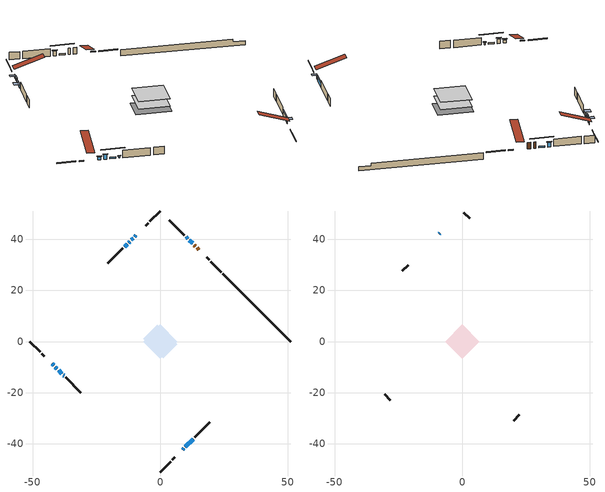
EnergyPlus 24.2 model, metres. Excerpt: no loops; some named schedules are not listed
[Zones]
conditioned space
 floor adiabatic (AdiabaticFloorConstruction): -6.7,0 0,6.7 6.7,0 0,-6.7 z0.91
 floor foundation (Slab1 construction): -6.64,1.08 -1.08,6.64 6.64,-1.08 1.08,-6.64 z-1.16
 wall outside (RimJoist1 construction): 0,-51.13 4.08,-47.05 / -51.13,0 -47.05,-4.08 / 0,51.13 -4.08,47.05 / 23.92,27.21 19.84,31.29 z0.91:1.21
 wall outside (RimJoist2 construction): 4.74,-46.39 5.75,-45.38 / -46.39,-4.74 -45.38,-5.75 / -4.74,46.39 -5.75,45.38 / 19.18,31.95 18.17,32.96 z0.91:1.21
 wall outside (AdiabaticWallConstruction 1): 15.14,35.99 14.4,36.73 / 13.75,37.38 13.35,37.78 z0.91:2.94
 wall outside (AdiabaticWallConstruction): 8.78,-42.35 9.21,-41.91 / -9.58,41.55 -10.01,41.11 z0.91:2.13; -42.35,-8.78 -41.77,-9.36 / -11.96,39.17 -12.35,38.78 z0.91:1.83; -41.12,-10.01 -40.48,-10.64 / 10.78,40.35 10.15,40.98 / -10.67,40.46 -11.3,39.83 / 9.87,-41.26 12.89,-38.24 z0.91:2.38; 12.69,38.43 11.43,39.69 / -39.83,-11.3 -38.57,-12.56 z0.91:1.44; -13.01,38.12 -13.96,37.17 z0.91:1.93; -37.91,-13.21 -37.7,-13.43 z0.91:1.42
 wall outside (Wall1 construction): 13.54,-37.58 19.47,-31.66 / -37.04,-14.09 -31.12,-20.01 / -14.62,36.51 -20.54,30.59 / 9.49,41.64 3.57,47.56 z0.91:3.35
 wall foundation (FoundationWall1 construction): 24.58,26.55,-1.16 24.58,26.55,0.91 48.47,2.66,0.91 48.47,2.66,0.1 51.13,0,0.1 51.13,0,-1.16
 window (WindowConstruction 8): 8.78,-42.35 9.21,-41.92 z0.91:2.13
 window (WindowConstruction 6): -42.35,-8.78 -41.77,-9.36 z0.91:1.82
 window (WindowConstruction 7): -41.11,-10.01 -40.49,-10.64 z0.91:2.38
 window (WindowConstruction 10): 12.69,38.44 11.43,39.69 z0.91:1.44
 window (WindowConstruction 11): -39.83,-11.3 -38.57,-12.56 z0.91:1.44
 window (WindowConstruction 9): -9.58,41.55 -10.01,41.12 z0.91:2.13
 window (WindowConstruction): 10.78,40.35 10.15,40.98 z0.91:2.38
 window (WindowConstruction 1): -10.67,40.46 -11.3,39.83 z0.91:2.38
 window (WindowConstruction 2): -11.96,39.17 -12.35,38.78 z0.91:1.82
 window (WindowConstruction 3): -13.01,38.12 -13.96,37.17 z0.91:1.92
 window (WindowConstruction 4): 9.87,-41.26 12.89,-38.24 z0.91:2.38
 window (WindowConstruction 5): -37.91,-13.22 -37.7,-13.43 z0.91:1.42
 door (Door): 15.14,35.99 14.4,36.73 z0.91:2.94
 door (Door 1): 13.75,37.38 13.35,37.78 z0.91:2.94
 ceiling adiabatic (AdiabaticFloorConstruction): 0,-6.7 6.7,0 0,6.7 -6.7,0 z0.91
attic - vented
 floor to conditioned space (Floor1 construction Reversed): -6.7,0 0,6.7 6.7,0 0,-6.7 z3.35
 wall outside (AdiabaticWallConstruction): -8.78,42.35 -8.93,42.2 z0.91:2.13
 wall outside (Wall2 construction): 20.13,-31 22.38,-28.75 / -30.46,-20.67 -28.21,-22.92 / -21.2,29.93 -23.45,27.68 / 2.91,48.22 0.66,50.47 z0.91:3.35
 window (WindowConstruction 12): -8.78,42.35 -8.93,42.2 z0.91:2.13
 roof outside (Roof1 construction): 8.13,-43,3.35 1.6,-36.48,6.43 -0.12,-38.2,6.43 6.4,-44.72,3.35; -43,-8.13,3.35 -36.48,-1.6,6.43 -38.2,0.12,6.43 -44.72,-6.4,3.35; -8.13,43,3.35 -1.6,36.48,6.43 0.12,38.2,6.43 -6.4,44.72,3.35; 15.79,35.34,3.35 9.26,28.81,6.43 10.99,27.09,6.43 17.51,33.61,3.35
shading: 9.42,-41.7 8.57,-42.56 9.65,-43.63 10.5,-42.78 z2.43; -41.56,-9.57 -42.56,-8.57 -42.77,-8.78 -41.77,-9.78 z2.12; -40.27,-10.85 -41.33,-9.8 -41.54,-10.01 -40.49,-11.07 z2.68; 9.48,41.65 14.65,36.48 14.94,36.77 9.77,41.94 z4.2; -36.62,-14.51 -41.78,-9.35 -42.07,-9.64 -36.91,-14.8 z4.2; -10.22,40.9 -9.37,41.76 -10.66,43.05 -11.52,42.2 z2.43; 9.94,41.19 10.99,40.14 11.2,40.35 10.15,41.4 z2.68; -11.51,39.62 -10.46,40.67 -10.67,40.88 -11.72,39.83 z2.68; -12.56,38.57 -11.75,39.38 -11.96,39.59 -12.77,38.78 z2.12; -14.17,36.96 -12.8,38.33 -14.09,39.63 -15.46,38.25 z2.22; 13.1,-38.03 9.66,-41.47 9.87,-41.68 13.31,-38.24 z2.68; -37.49,-13.64 -38.12,-13 -38.34,-13.22 -37.7,-13.85 z1.72
[Building]
Building 1: Terrain=Suburbs
[Site:Location]
Quebec Intl AP_QC: Latitude {deg}=46.8; Longitude {deg}=-71.38; Time Zone {hr}=-5; Elevation {m}=74; Keep Site Location Information=Yes
[Site:GroundTemperature:Shallow]
0.0108218, -2.24938, -2.43038, -1.3578, 2.94801, 7.23376, 10.9493, 13.303, 13.5029, 11.5886, 7.96783, 3.81355
[Site:WaterMainsTemperature]
Calculation Method=Schedule; Temperature Schedule=mains temperature schedule
[Material] Roughness=Rough; Thermal Absorptance=0.9
Name | Thickness {m} | Conductivity {W/m-K} | Density {kg/m3} | Specific Heat {J/kg-K} | Solar Absorptance | Visible Absorptance
asphalt or fiberglass shingles | 0.00635 | 0.162714 | 1121.4 | 1465.45 | 0.4 | 0.4
ceiling loosefill ins | 0.0846667 | 0.0480833 | 16.02 | 1046.75 | 0.7 | 0.7
ceiling stud and cavity | 0.1397 | 0.392753 | 65.682 | 1177.47 | 0.7 | 0.7
concrete 4.0 in. | 0.1016 | 1.803125 | 2242.8 | 837.4 | 0.7 | 0.7
concrete 8.0 in. | 0.2032 | 1.803125 | 2242.8 | 837.4 | 0.7 | 0.7
door material | 0.04445 | 0.053851 | 512.64 | 1214.23 | 0.7 | 0.7
door material 1 | 0.04445 | 0.188738 | 512.64 | 1214.23 | 0.7 | 0.7
exterior vertical ins | 0.00354154 | 0.029427 | 32.04 | 1214.23 | 0.7 | 0.7
floor covering | 0.0127 | 0.0433444 | 54.468 | 1339.84 | 0.6 | 0.6
floor rigid ins; wall rigid ins | 0.512978 | 0.029427 | 32.04 | 1214.23 | 0.7 | 0.7
floor stud and cavity | 0.1397 | 1.75129 | 37.0049 | 1207.88 | 0.7 | 0.7
furniture material conditioned space 1 | 0.1524 | 0.115458 | 640.8 | 1214.23 | 0.6 | 0.6
gypsum board | 0.0127 | 0.160291 | 801 | 837.4 | 0.6 | 0.6
gypsum board 1 | 0.0127 | 0.160291 | 801 | 837.4 | 0.7 | 0.7
osb sheathing 0.5 in. | 0.0127 | 0.115458 | 512.64 | 1214.23 | 0.7 | 0.7
osb sheathing 0.75 in. | 0.01905 | 0.115458 | 512.64 | 1214.23 | 0.7 | 0.7
osb sheathing 2.0 in. | 0.0508 | 0.115458 | 512.64 | 1214.23 | 0.7 | 0.7
rim joist stud and cavity | 0.0508 | 0.433314 | 125.044 | 1163.47 | 0.6 | 0.6
rim joist stud and cavity 1 | 0.0508 | 0.0352871 | 125.044 | 1163.47 | 0.6 | 0.6
wall stud and cavity | 0.1397 | 0.127554 | 139.0536 | 1170.24 | 0.7 | 0.7
wall stud and cavity 1 | 0.0889 | 6.9971 | 50.32683 | 1063.81 | 0.6 | 0.6
wall stud and cavity 2 | 0.0889 | 0.380278 | 52.3479 | 1209.89 | 0.7 | 0.7
wall stud and cavity 3 | 0.0889 | 0.391764 | 83.0341 | 1211.67 | 0.7 | 0.7
wood siding | 0.0254 | 0.102417 | 544.68 | 1172.36 | 0.4 | 0.4
wood siding 1 | 0.00254 | 0.102417 | 544.68 | 1172.36 | 0.4 | 0.4
wood siding 2; wood siding 3; wood siding 4 | 0.0254 | 0.102417 | 544.68 | 1172.36 | 0.7 | 0.7
[WindowMaterial:SimpleGlazingSystem]
Name | U-Factor {W/m2-K} | Solar Heat Gain Coefficient
WindowMaterial | 2.98322 | 0.56
WindowMaterial 1 | 3.04227 | 0.45
WindowMaterial 2 | 2.90259 | 0.65
WindowMaterial 3 | 3.06612 | 0.48
WindowMaterial 4 | 3.029213 | 0.5
WindowMaterial 5 | 2.96789 | 0.62
WindowMaterial 6 | 3.04568 | 0.44
WindowMaterial 7 | 4.95008 | 0.61
[Construction]
AdiabaticFloorConstruction: floor stud and cavity, floor rigid ins, osb sheathing 0.75 in., floor covering
AdiabaticWallConstruction: wood siding 3, wall rigid ins, wall stud and cavity 2, gypsum board
AdiabaticWallConstruction 1: wood siding 4, wall rigid ins, wall stud and cavity 2, gypsum board
Door: door material
Door 1: door material 1
Floor1 construction Reversed: gypsum board, ceiling stud and cavity, ceiling loosefill ins
FoundationWall1 construction: concrete 8.0 in., gypsum board 1
furniture construction conditioned space 1: furniture material conditioned space 1
PartitionWallConstruction: gypsum board, wall stud and cavity 3, gypsum board
RimJoist1 construction: wood siding 2, osb sheathing 2.0 in., rim joist stud and cavity
RimJoist2 construction: wood siding 2, osb sheathing 2.0 in., rim joist stud and cavity 1
Roof1 construction: asphalt or fiberglass shingles
Slab1 construction: concrete 4.0 in.
Wall1 construction: wood siding, osb sheathing 0.5 in., wall stud and cavity, gypsum board
Wall2 construction: wood siding 1, wall stud and cavity 1
WindowConstruction; WindowConstruction 1; WindowConstruction 3; WindowConstruction 7: WindowMaterial
WindowConstruction 10; WindowConstruction 11: WindowMaterial 6
WindowConstruction 12: WindowMaterial 7
WindowConstruction 2: WindowMaterial 1
WindowConstruction 4: WindowMaterial 2
WindowConstruction 5: WindowMaterial 3
WindowConstruction 6: WindowMaterial 4
WindowConstruction 8; WindowConstruction 9: WindowMaterial 5
[Zone] Multiplier=1; Part of Total Floor Area=Yes
Name | Volume {m3}
attic - vented | 44.895
conditioned space | 424.2
[Space]
Name | Zone | Volume {m3}
attic - vented 1 | attic - vented | 44.895
conditioned space 1 | conditioned space | 424.2
[ZoneInfiltration:EffectiveLeakageArea]
infil attic - vented 1: Zone or Space=attic - vented 1; Schedule=Always On Discrete; Effective Air Leakage Area {cm2}=3317.91; Stack Coefficient=0.0003837; Wind Coefficient=1.32348e-05
[ZoneMixing]
whole house fan mix: Zone or Space=attic - vented; Schedule=Always On Continuous; Design Flow Rate Calculation Method=Flow/Zone; Design Flow Rate {m3/s}=0; Source Zone or Space=conditioned space
[SurfaceProperty:ExposedFoundationPerimeter]
Slab1: Exposed Perimeter Calculation Method=TotalExposedPerimeter; Total Exposed Perimeter {m}=37.552
[InternalMass] Zone or ZoneList=conditioned space; Space or SpaceList=conditioned space 1
Name | Construction | Surface Area {m2}
furniture mass conditioned space 1 | furniture construction conditioned space 1 | 70.2842
partition wall mass | PartitionWallConstruction | 175.71
[Lights]
interior lighting: Zone or ZoneList or Space or SpaceList=conditioned space 1; Schedule=interior lighting schedule; Design Level Calculation Method=LightingLevel; Lighting Level {W}=343.2; Return Air Fraction=0; Fraction Radiant=0.6; Fraction Visible=0.2; Fraction Replaceable=1
[People]
occupants: Zone or ZoneList or Space or SpaceList=conditioned space 1; Number of People Schedule=occupants schedule; Number of People Calculation Method=People; Number of People=3; Fraction Radiant=0.314171; Sensible Heat Fraction=0.56303; Activity Level Schedule=occupants activity schedule; Carbon Dioxide Generation Rate {m3/s-W}=0; Enable ASHRAE 55 Comfort Warnings=No; Mean Radiant Temperature Calculation Type=EnclosureAveraged
[ElectricEquipment] Zone or ZoneList or Space or SpaceList=conditioned space 1; Design Level Calculation Method=EquipmentLevel
Name | Schedule | Design Level {W} | Fraction Latent | Fraction Radiant | Fraction Lost
clothes dryer | clothes dryer schedule | 140.772 | 0.015 | 0.081 | 0.85
clothes washer | clothes washer schedule | 32.1985 | 0.03 | 0.162 | 0.7
cooking range | cooking range schedule | 215.147 | 0.08 | 0.432 | 0.2
dishwasher | dishwasher schedule | 66.8632 | 0.3 | 0.18 | 0.4
fridge | fridge schedule | 72.9452 | 0 | 0.6 | 0
mech vent bath fan 0 | mech vent bath fan 0 schedule | 50.2 | 0 | 0 | 1
mech vent house fan | mech vent house fan schedule | 0 | 0 | 0 | 1
mech vent house fan cfis | mech vent house fan cfis schedule | 0 | 0 | 0 | 0
mech vent range fan 0 | mech vent range fan 0 schedule | 57 | 0 | 0 | 1
misc plug loads | misc plug loads schedule | 494.7 | 0.045 | 0.513 | 0.1
whole house fan | Always On Discrete | 0 | 0 | 0 | 1
[OtherEquipment] Zone or ZoneList or Space or SpaceList=conditioned space 1; Design Level Calculation Method=EquipmentLevel
Name | Fuel Type | Schedule | Design Level {W} | Fraction Latent | Fraction Radiant | Fraction Lost
clothes dryer 1 | Electricity | clothes dryer schedule | 0 | 0.015 | 0.081 | 0.85
cooking range 1 | Electricity | cooking range schedule | 0 | 0.08 | 0.432 | 0.2
general water use latent | None | general water use schedule | 62.594 | 1 | 0 | 0
general water use sensible | None | general water use schedule | -61.6891 | 0 | 0.6 | 0
mech vent house fan latent load | None | Always On Discrete | 0 | 1 | 0 | 0
mech vent house fan sensible load | None | Always On Discrete | 0 | 0 | 0 | 0
water heater energy adjustment1 | Electricity | Always On Discrete | 0.01 | 0 | 0 | 1
[ZoneInfiltration:DesignFlowRate] Zone or ZoneList or Space or SpaceList=conditioned space 1; Schedule=Always On Discrete; Design Flow Rate Calculation Method=Flow/Zone; Design Flow Rate {m3/s}=0
infil flow; natural vent flow; whole house fan flow
[Foundation:Kiva]
Foundation Kiva 1: Initial Indoor Air Temperature {C}=18; Wall Height Above Grade {m}=0.90998; Wall Depth Below Slab {m}=0.2032; Custom Block Material Name 1=exterior vertical ins; Custom Block Depth 1 {m}=2.06999; Custom Block X Position 1 {m}=0.2159; Custom Block Z Position 1 {m}=0
[Foundation:Kiva:Settings]
Soil Conductivity {W/m-K}=0.849921; Soil Density {kg/m3}=1842.3; Soil Specific Heat {J/kg-K}=418.7; Ground Solar Absorptivity=0.9; Ground Thermal Absorptivity=0.9; Ground Surface Roughness {m}=0.03; Far-Field Width {m}=40; Deep-Ground Boundary Condition=ZeroFlux; Deep-Ground Depth {m}=40; Minimum Cell Dimension {m}=0.2; Maximum Cell Growth Coefficient=3; Simulation Timestep=Timestep
[Exterior:Lights]
exterior lighting: Schedule=exterior lighting schedule; Design Level {W}=75.6
[Schedule:Constant]
Name | Hourly Value
Always On Continuous; mech vent house fan schedule; mech vent house fan cfis schedule; Always On Discrete | 1
occupants activity schedule | 117.228
fridge schedule | 0
[Schedule:Week:Daily]
interior lighting schedule Week Rule - Jan1-Jan27: interior lighting schedule day, interior lighting schedule day, interior lighting schedule day, interior lighting schedule day, interior lighting schedule day, interior lighting schedule day, interior lighting schedule day, interior lighting schedule default day, interior lighting schedule default day, interior lighting schedule default day, interior lighting schedule default day, interior lighting schedule default day
interior lighting schedule Week Rule - Jan28-Feb3: interior lighting schedule day, interior lighting schedule day, interior lighting schedule day, interior lighting schedule day, interior lighting schedule day 1, interior lighting schedule day 1, interior lighting schedule day 1, interior lighting schedule default day, interior lighting schedule default day, interior lighting schedule default day, interior lighting schedule default day, interior lighting schedule default day
interior lighting schedule Week Rule - Feb4-Feb24: interior lighting schedule day 1, interior lighting schedule day 1, interior lighting schedule day 1, interior lighting schedule day 1, interior lighting schedule day 1, interior lighting schedule day 1, interior lighting schedule day 1, interior lighting schedule default day, interior lighting schedule default day, interior lighting schedule default day, interior lighting schedule default day, interior lighting schedule default day
interior lighting schedule Week Rule - Feb25-Mar3: interior lighting schedule day 1, interior lighting schedule day 1, interior lighting schedule day 1, interior lighting schedule day 1, interior lighting schedule day 2, interior lighting schedule day 2, interior lighting schedule day 2, interior lighting schedule default day, interior lighting schedule default day, interior lighting schedule default day, interior lighting schedule default day, interior lighting schedule default day
interior lighting schedule Week Rule - Mar4-Mar31: interior lighting schedule day 2, interior lighting schedule day 2, interior lighting schedule day 2, interior lighting schedule day 2, interior lighting schedule day 2, interior lighting schedule day 2, interior lighting schedule day 2, interior lighting schedule default day, interior lighting schedule default day, interior lighting schedule default day, interior lighting schedule default day, interior lighting schedule default day
interior lighting schedule Week Rule - Apr1-Apr28: interior lighting schedule day 3, interior lighting schedule day 3, interior lighting schedule day 3, interior lighting schedule day 3, interior lighting schedule day 3, interior lighting schedule day 3, interior lighting schedule day 3, interior lighting schedule default day, interior lighting schedule default day, interior lighting schedule default day, interior lighting schedule default day, interior lighting schedule default day
interior lighting schedule Week Rule - Apr29-May5: interior lighting schedule day 3, interior lighting schedule day 3, interior lighting schedule day 4, interior lighting schedule day 4, interior lighting schedule day 4, interior lighting schedule day 4, interior lighting schedule day 4, interior lighting schedule default day, interior lighting schedule default day, interior lighting schedule default day, interior lighting schedule default day, interior lighting schedule default day
interior lighting schedule Week Rule - May6-May26: interior lighting schedule day 4, interior lighting schedule day 4, interior lighting schedule day 4, interior lighting schedule day 4, interior lighting schedule day 4, interior lighting schedule day 4, interior lighting schedule day 4, interior lighting schedule default day, interior lighting schedule default day, interior lighting schedule default day, interior lighting schedule default day, interior lighting schedule default day
interior lighting schedule Week Rule - May27-Jun2: interior lighting schedule day 4, interior lighting schedule day 4, interior lighting schedule day 4, interior lighting schedule day 4, interior lighting schedule day 4, interior lighting schedule day 5, interior lighting schedule day 5, interior lighting schedule default day, interior lighting schedule default day, interior lighting schedule default day, interior lighting schedule default day, interior lighting schedule default day
interior lighting schedule Week Rule - Jun3-Jun30: interior lighting schedule day 5, interior lighting schedule day 5, interior lighting schedule day 5, interior lighting schedule day 5, interior lighting schedule day 5, interior lighting schedule day 5, interior lighting schedule day 5, interior lighting schedule default day, interior lighting schedule default day, interior lighting schedule default day, interior lighting schedule default day, interior lighting schedule default day
interior lighting schedule Week Rule - Jul1-Jul28: interior lighting schedule day 6, interior lighting schedule day 6, interior lighting schedule day 6, interior lighting schedule day 6, interior lighting schedule day 6, interior lighting schedule day 6, interior lighting schedule day 6, interior lighting schedule default day, interior lighting schedule default day, interior lighting schedule default day, interior lighting schedule default day, interior lighting schedule default day
interior lighting schedule Week Rule - Jul29-Aug4: interior lighting schedule day 6, interior lighting schedule day 6, interior lighting schedule day 6, interior lighting schedule day 7, interior lighting schedule day 7, interior lighting schedule day 7, interior lighting schedule day 7, interior lighting schedule default day, interior lighting schedule default day, interior lighting schedule default day, interior lighting schedule default day, interior lighting schedule default day
interior lighting schedule Week Rule - Aug5-Aug25: interior lighting schedule day 7, interior lighting schedule day 7, interior lighting schedule day 7, interior lighting schedule day 7, interior lighting schedule day 7, interior lighting schedule day 7, interior lighting schedule day 7, interior lighting schedule default day, interior lighting schedule default day, interior lighting schedule default day, interior lighting schedule default day, interior lighting schedule default day
interior lighting schedule Week Rule - Aug26-Sep1: interior lighting schedule day 7, interior lighting schedule day 7, interior lighting schedule day 7, interior lighting schedule day 7, interior lighting schedule day 7, interior lighting schedule day 7, interior lighting schedule day 8, interior lighting schedule default day, interior lighting schedule default day, interior lighting schedule default day, interior lighting schedule default day, interior lighting schedule default day
interior lighting schedule Week Rule - Sep2-Sep29: interior lighting schedule day 8, interior lighting schedule day 8, interior lighting schedule day 8, interior lighting schedule day 8, interior lighting schedule day 8, interior lighting schedule day 8, interior lighting schedule day 8, interior lighting schedule default day, interior lighting schedule default day, interior lighting schedule default day, interior lighting schedule default day, interior lighting schedule default day
interior lighting schedule Week Rule - Sep30-Oct6: interior lighting schedule day 8, interior lighting schedule day 9, interior lighting schedule day 9, interior lighting schedule day 9, interior lighting schedule day 9, interior lighting schedule day 9, interior lighting schedule day 9, interior lighting schedule default day, interior lighting schedule default day, interior lighting schedule default day, interior lighting schedule default day, interior lighting schedule default day
interior lighting schedule Week Rule - Oct7-Oct27: interior lighting schedule day 9, interior lighting schedule day 9, interior lighting schedule day 9, interior lighting schedule day 9, interior lighting schedule day 9, interior lighting schedule day 9, interior lighting schedule day 9, interior lighting schedule default day, interior lighting schedule default day, interior lighting schedule default day, interior lighting schedule default day, interior lighting schedule default day
interior lighting schedule Week Rule - Oct28-Nov3: interior lighting schedule day 9, interior lighting schedule day 9, interior lighting schedule day 9, interior lighting schedule day 9, interior lighting schedule day 10, interior lighting schedule day 10, interior lighting schedule day 10, interior lighting schedule default day, interior lighting schedule default day, interior lighting schedule default day, interior lighting schedule default day, interior lighting schedule default day
interior lighting schedule Week Rule - Nov4-Nov24: interior lighting schedule day 10, interior lighting schedule day 10, interior lighting schedule day 10, interior lighting schedule day 10, interior lighting schedule day 10, interior lighting schedule day 10, interior lighting schedule day 10, interior lighting schedule default day, interior lighting schedule default day, interior lighting schedule default day, interior lighting schedule default day, interior lighting schedule default day
interior lighting schedule Week Rule - Nov25-Dec1: interior lighting schedule day 10, interior lighting schedule day 10, interior lighting schedule day 10, interior lighting schedule day 10, interior lighting schedule day 10, interior lighting schedule day 10, interior lighting schedule day 11, interior lighting schedule default day, interior lighting schedule default day, interior lighting schedule default day, interior lighting schedule default day, interior lighting schedule default day
interior lighting schedule Week Rule - Dec2-Dec31: interior lighting schedule day 11, interior lighting schedule day 11, interior lighting schedule day 11, interior lighting schedule day 11, interior lighting schedule day 11, interior lighting schedule day 11, interior lighting schedule day 11, interior lighting schedule default day, interior lighting schedule default day, interior lighting schedule default day, interior lighting schedule default day, interior lighting schedule default day
occupants schedule Week Rule - Jan1-Dec31: occupants schedule day, occupants schedule day, occupants schedule day, occupants schedule day, occupants schedule day, occupants schedule day, occupants schedule day, occupants schedule default day, occupants schedule default day, occupants schedule default day, occupants schedule default day, occupants schedule default day
clothes dryer schedule Week Rule - Jan1-Dec31: clothes dryer schedule day, clothes dryer schedule day, clothes dryer schedule day, clothes dryer schedule day, clothes dryer schedule day, clothes dryer schedule day, clothes dryer schedule day, clothes dryer schedule default day, clothes dryer schedule default day, clothes dryer schedule default day, clothes dryer schedule default day, clothes dryer schedule default day
clothes washer schedule Week Rule - Jan1-Dec31: clothes washer schedule day, clothes washer schedule day, clothes washer schedule day, clothes washer schedule day, clothes washer schedule day, clothes washer schedule day, clothes washer schedule day, clothes washer schedule default day, clothes washer schedule default day, clothes washer schedule default day, clothes washer schedule default day, clothes washer schedule default day
cooking range schedule Week Rule - Jan1-Dec31: cooking range schedule day, cooking range schedule day, cooking range schedule day, cooking range schedule day, cooking range schedule day, cooking range schedule day, cooking range schedule day, cooking range schedule default day, cooking range schedule default day, cooking range schedule default day, cooking range schedule default day, cooking range schedule default day
dishwasher schedule Week Rule - Jan1-Dec31: dishwasher schedule day, dishwasher schedule day, dishwasher schedule day, dishwasher schedule day, dishwasher schedule day, dishwasher schedule day, dishwasher schedule day, dishwasher schedule default day, dishwasher schedule default day, dishwasher schedule default day, dishwasher schedule default day, dishwasher schedule default day
mech vent bath fan 0 schedule Week Rule - Jan1-Dec31: mech vent bath fan 0 schedule day, mech vent bath fan 0 schedule day, mech vent bath fan 0 schedule day, mech vent bath fan 0 schedule day, mech vent bath fan 0 schedule day, mech vent bath fan 0 schedule day, mech vent bath fan 0 schedule day, mech vent bath fan 0 schedule default day, mech vent bath fan 0 schedule default day, mech vent bath fan 0 schedule default day, mech vent bath fan 0 schedule default day, mech vent bath fan 0 schedule default day
mech vent range fan 0 schedule Week Rule - Jan1-Dec31: mech vent range fan 0 schedule day, mech vent range fan 0 schedule day, mech vent range fan 0 schedule day, mech vent range fan 0 schedule day, mech vent range fan 0 schedule day, mech vent range fan 0 schedule day, mech vent range fan 0 schedule day, mech vent range fan 0 schedule default day, mech vent range fan 0 schedule default day, mech vent range fan 0 schedule default day, mech vent range fan 0 schedule default day, mech vent range fan 0 schedule default day
misc plug loads schedule Week Rule - Jan1-Dec31: misc plug loads schedule day, misc plug loads schedule day, misc plug loads schedule day, misc plug loads schedule day, misc plug loads schedule day, misc plug loads schedule day, misc plug loads schedule day, misc plug loads schedule default day, misc plug loads schedule default day, misc plug loads schedule default day, misc plug loads schedule default day, misc plug loads schedule default day
general water use schedule Week Rule - Jan1-Dec31: general water use schedule day, general water use schedule day, general water use schedule day, general water use schedule day, general water use schedule day, general water use schedule day, general water use schedule day, general water use schedule default day, general water use schedule default day, general water use schedule default day, general water use schedule default day, general water use schedule default day
exterior lighting schedule Week Rule - Jan1-Jan27: exterior lighting schedule day, exterior lighting schedule day, exterior lighting schedule day, exterior lighting schedule day, exterior lighting schedule day, exterior lighting schedule day, exterior lighting schedule day, exterior lighting schedule default day, exterior lighting schedule default day, exterior lighting schedule default day, exterior lighting schedule default day, exterior lighting schedule default day
exterior lighting schedule Week Rule - Jan28-Feb3: exterior lighting schedule day, exterior lighting schedule day, exterior lighting schedule day, exterior lighting schedule day, exterior lighting schedule day 1, exterior lighting schedule day 1, exterior lighting schedule day 1, exterior lighting schedule default day, exterior lighting schedule default day, exterior lighting schedule default day, exterior lighting schedule default day, exterior lighting schedule default day
exterior lighting schedule Week Rule - Feb4-Feb24: exterior lighting schedule day 1, exterior lighting schedule day 1, exterior lighting schedule day 1, exterior lighting schedule day 1, exterior lighting schedule day 1, exterior lighting schedule day 1, exterior lighting schedule day 1, exterior lighting schedule default day, exterior lighting schedule default day, exterior lighting schedule default day, exterior lighting schedule default day, exterior lighting schedule default day
exterior lighting schedule Week Rule - Feb25-Mar3: exterior lighting schedule day 1, exterior lighting schedule day 1, exterior lighting schedule day 1, exterior lighting schedule day 1, exterior lighting schedule day 2, exterior lighting schedule day 2, exterior lighting schedule day 2, exterior lighting schedule default day, exterior lighting schedule default day, exterior lighting schedule default day, exterior lighting schedule default day, exterior lighting schedule default day
exterior lighting schedule Week Rule - Mar4-Mar31: exterior lighting schedule day 2, exterior lighting schedule day 2, exterior lighting schedule day 2, exterior lighting schedule day 2, exterior lighting schedule day 2, exterior lighting schedule day 2, exterior lighting schedule day 2, exterior lighting schedule default day, exterior lighting schedule default day, exterior lighting schedule default day, exterior lighting schedule default day, exterior lighting schedule default day
exterior lighting schedule Week Rule - Apr1-Apr28: exterior lighting schedule day 3, exterior lighting schedule day 3, exterior lighting schedule day 3, exterior lighting schedule day 3, exterior lighting schedule day 3, exterior lighting schedule day 3, exterior lighting schedule day 3, exterior lighting schedule default day, exterior lighting schedule default day, exterior lighting schedule default day, exterior lighting schedule default day, exterior lighting schedule default day
exterior lighting schedule Week Rule - Apr29-May5: exterior lighting schedule day 3, exterior lighting schedule day 3, exterior lighting schedule day 4, exterior lighting schedule day 4, exterior lighting schedule day 4, exterior lighting schedule day 4, exterior lighting schedule day 4, exterior lighting schedule default day, exterior lighting schedule default day, exterior lighting schedule default day, exterior lighting schedule default day, exterior lighting schedule default day
exterior lighting schedule Week Rule - May6-May26: exterior lighting schedule day 4, exterior lighting schedule day 4, exterior lighting schedule day 4, exterior lighting schedule day 4, exterior lighting schedule day 4, exterior lighting schedule day 4, exterior lighting schedule day 4, exterior lighting schedule default day, exterior lighting schedule default day, exterior lighting schedule default day, exterior lighting schedule default day, exterior lighting schedule default day
exterior lighting schedule Week Rule - May27-Jun2: exterior lighting schedule day 4, exterior lighting schedule day 4, exterior lighting schedule day 4, exterior lighting schedule day 4, exterior lighting schedule day 4, exterior lighting schedule day 5, exterior lighting schedule day 5, exterior lighting schedule default day, exterior lighting schedule default day, exterior lighting schedule default day, exterior lighting schedule default day, exterior lighting schedule default day
exterior lighting schedule Week Rule - Jun3-Jun30: exterior lighting schedule day 5, exterior lighting schedule day 5, exterior lighting schedule day 5, exterior lighting schedule day 5, exterior lighting schedule day 5, exterior lighting schedule day 5, exterior lighting schedule day 5, exterior lighting schedule default day, exterior lighting schedule default day, exterior lighting schedule default day, exterior lighting schedule default day, exterior lighting schedule default day
exterior lighting schedule Week Rule - Jul1-Jul28: exterior lighting schedule day 6, exterior lighting schedule day 6, exterior lighting schedule day 6, exterior lighting schedule day 6, exterior lighting schedule day 6, exterior lighting schedule day 6, exterior lighting schedule day 6, exterior lighting schedule default day, exterior lighting schedule default day, exterior lighting schedule default day, exterior lighting schedule default day, exterior lighting schedule default day
exterior lighting schedule Week Rule - Jul29-Aug4: exterior lighting schedule day 6, exterior lighting schedule day 6, exterior lighting schedule day 6, exterior lighting schedule day 7, exterior lighting schedule day 7, exterior lighting schedule day 7, exterior lighting schedule day 7, exterior lighting schedule default day, exterior lighting schedule default day, exterior lighting schedule default day, exterior lighting schedule default day, exterior lighting schedule default day
exterior lighting schedule Week Rule - Aug5-Aug25: exterior lighting schedule day 7, exterior lighting schedule day 7, exterior lighting schedule day 7, exterior lighting schedule day 7, exterior lighting schedule day 7, exterior lighting schedule day 7, exterior lighting schedule day 7, exterior lighting schedule default day, exterior lighting schedule default day, exterior lighting schedule default day, exterior lighting schedule default day, exterior lighting schedule default day
exterior lighting schedule Week Rule - Aug26-Sep1: exterior lighting schedule day 7, exterior lighting schedule day 7, exterior lighting schedule day 7, exterior lighting schedule day 7, exterior lighting schedule day 7, exterior lighting schedule day 7, exterior lighting schedule day 8, exterior lighting schedule default day, exterior lighting schedule default day, exterior lighting schedule default day, exterior lighting schedule default day, exterior lighting schedule default day
exterior lighting schedule Week Rule - Sep2-Sep29: exterior lighting schedule day 8, exterior lighting schedule day 8, exterior lighting schedule day 8, exterior lighting schedule day 8, exterior lighting schedule day 8, exterior lighting schedule day 8, exterior lighting schedule day 8, exterior lighting schedule default day, exterior lighting schedule default day, exterior lighting schedule default day, exterior lighting schedule default day, exterior lighting schedule default day
exterior lighting schedule Week Rule - Sep30-Oct6: exterior lighting schedule day 8, exterior lighting schedule day 9, exterior lighting schedule day 9, exterior lighting schedule day 9, exterior lighting schedule day 9, exterior lighting schedule day 9, exterior lighting schedule day 9, exterior lighting schedule default day, exterior lighting schedule default day, exterior lighting schedule default day, exterior lighting schedule default day, exterior lighting schedule default day
exterior lighting schedule Week Rule - Oct7-Oct27: exterior lighting schedule day 9, exterior lighting schedule day 9, exterior lighting schedule day 9, exterior lighting schedule day 9, exterior lighting schedule day 9, exterior lighting schedule day 9, exterior lighting schedule day 9, exterior lighting schedule default day, exterior lighting schedule default day, exterior lighting schedule default day, exterior lighting schedule default day, exterior lighting schedule default day
exterior lighting schedule Week Rule - Oct28-Nov3: exterior lighting schedule day 9, exterior lighting schedule day 9, exterior lighting schedule day 9, exterior lighting schedule day 9, exterior lighting schedule day 10, exterior lighting schedule day 10, exterior lighting schedule day 10, exterior lighting schedule default day, exterior lighting schedule default day, exterior lighting schedule default day, exterior lighting schedule default day, exterior lighting schedule default day
exterior lighting schedule Week Rule - Nov4-Nov24: exterior lighting schedule day 10, exterior lighting schedule day 10, exterior lighting schedule day 10, exterior lighting schedule day 10, exterior lighting schedule day 10, exterior lighting schedule day 10, exterior lighting schedule day 10, exterior lighting schedule default day, exterior lighting schedule default day, exterior lighting schedule default day, exterior lighting schedule default day, exterior lighting schedule default day
[Schedule:Year]
interior lighting schedule: interior lighting schedule Week Rule - Jan1-Jan27, 1, 1, 1, 27, interior lighting schedule Week Rule - Jan28-Feb3, 1, 28, 2, 3, interior lighting schedule Week Rule - Feb4-Feb24, 2, 4, 2, 24, interior lighting schedule Week Rule - Feb25-Mar3, 2, 25, 3, 3, interior lighting schedule Week Rule - Mar4-Mar31, 3, 4, 3, 31, interior lighting schedule Week Rule - Apr1-Apr28, 4, 1, 4, 28, interior lighting schedule Week Rule - Apr29-May5, 4, 29, 5, 5, interior lighting schedule Week Rule - May6-May26, 5, 6, 5, 26, interior lighting schedule Week Rule - May27-Jun2, 5, 27, 6, 2, interior lighting schedule Week Rule - Jun3-Jun30, 6, 3, 6, 30, interior lighting schedule Week Rule - Jul1-Jul28, 7, 1, 7, 28, interior lighting schedule Week Rule - Jul29-Aug4, 7, 29, 8, 4, interior lighting schedule Week Rule - Aug5-Aug25, 8, 5, 8, 25, interior lighting schedule Week Rule - Aug26-Sep1, 8, 26, 9, 1, interior lighting schedule Week Rule - Sep2-Sep29, 9, 2, 9, 29, interior lighting schedule Week Rule - Sep30-Oct6, 9, 30, 10, 6, interior lighting schedule Week Rule - Oct7-Oct27, 10, 7, 10, 27, interior lighting schedule Week Rule - Oct28-Nov3, 10, 28, 11, 3, interior lighting schedule Week Rule - Nov4-Nov24, 11, 4, 11, 24, interior lighting schedule Week Rule - Nov25-Dec1, 11, 25, 12, 1, interior lighting schedule Week Rule - Dec2-Dec31, 12, 2, 12, 31
occupants schedule: occupants schedule Week Rule - Jan1-Dec31, 1, 1, 12, 31
clothes dryer schedule: clothes dryer schedule Week Rule - Jan1-Dec31, 1, 1, 12, 31
clothes washer schedule: clothes washer schedule Week Rule - Jan1-Dec31, 1, 1, 12, 31
cooking range schedule: cooking range schedule Week Rule - Jan1-Dec31, 1, 1, 12, 31
dishwasher schedule: dishwasher schedule Week Rule - Jan1-Dec31, 1, 1, 12, 31
mech vent bath fan 0 schedule: mech vent bath fan 0 schedule Week Rule - Jan1-Dec31, 1, 1, 12, 31
mech vent range fan 0 schedule: mech vent range fan 0 schedule Week Rule - Jan1-Dec31, 1, 1, 12, 31
misc plug loads schedule: misc plug loads schedule Week Rule - Jan1-Dec31, 1, 1, 12, 31
general water use schedule: general water use schedule Week Rule - Jan1-Dec31, 1, 1, 12, 31
exterior lighting schedule: exterior lighting schedule Week Rule - Jan1-Jan27, 1, 1, 1, 27, exterior lighting schedule Week Rule - Jan28-Feb3, 1, 28, 2, 3, exterior lighting schedule Week Rule - Feb4-Feb24, 2, 4, 2, 24, exterior lighting schedule Week Rule - Feb25-Mar3, 2, 25, 3, 3, exterior lighting schedule Week Rule - Mar4-Mar31, 3, 4, 3, 31, exterior lighting schedule Week Rule - Apr1-Apr28, 4, 1, 4, 28, exterior lighting schedule Week Rule - Apr29-May5, 4, 29, 5, 5, exterior lighting schedule Week Rule - May6-May26, 5, 6, 5, 26, exterior lighting schedule Week Rule - May27-Jun2, 5, 27, 6, 2, exterior lighting schedule Week Rule - Jun3-Jun30, 6, 3, 6, 30, exterior lighting schedule Week Rule - Jul1-Jul28, 7, 1, 7, 28, exterior lighting schedule Week Rule - Jul29-Aug4, 7, 29, 8, 4, exterior lighting schedule Week Rule - Aug5-Aug25, 8, 5, 8, 25, exterior lighting schedule Week Rule - Aug26-Sep1, 8, 26, 9, 1, exterior lighting schedule Week Rule - Sep2-Sep29, 9, 2, 9, 29, exterior lighting schedule Week Rule - Sep30-Oct6, 9, 30, 10, 6, exterior lighting schedule Week Rule - Oct7-Oct27, 10, 7, 10, 27, exterior lighting schedule Week Rule - Oct28-Nov3, 10, 28, 11, 3, exterior lighting schedule Week Rule - Nov4-Nov24, 11, 4, 11, 24, exterior lighting schedule Week Rule - Nov25-Dec1, 11, 25, 12, 1, exterior lighting schedule Week Rule - Dec2-Dec31, 12, 2, 12, 31
[Schedule:Compact]
mains temperature schedule: Through: 01/01, For: AllDays, Until: 24:00, 5.175, Through: 01/02, For: AllDays, Until: 24:00, 5.10167, Through: 01/03, For: AllDays, Until: 24:00, 5.02889, Through: 01/04, For: AllDays, Until: 24:00, 4.95778, Through: 01/05, For: AllDays, Until: 24:00, 4.88778, Through: 01/06, For: AllDays, Until: 24:00, 4.81833, Through: 01/07, For: AllDays, Until: 24:00, 4.75056, Through: 01/08, For: AllDays, Until: 24:00, 4.68389, Through: 01/09, For: AllDays, Until: 24:00, 4.61833, Through: 01/10, For: AllDays, Until: 24:00, 4.55389, Through: 01/11, For: AllDays, Until: 24:00, 4.49056, Through: 01/12, For: AllDays, Until: 24:00, 4.42889, Through: 01/13, For: AllDays, Until: 24:00, 4.36778, Through: 01/14, For: AllDays, Until: 24:00, 4.30889, Through: 01/15, For: AllDays, Until: 24:00, 4.25056, Through: 01/16, For: AllDays, Until: 24:00, 4.19389, Through: 01/17, For: AllDays, Until: 24:00, 4.13833, Through: 01/18, For: AllDays, Until: 24:00, 4.08444, Through: 01/19, For: AllDays, Until: 24:00, 4.03167, Through: 01/20, For: AllDays, Until: 24:00, 3.98056, Through: 01/21, For: AllDays, Until: 24:00, 3.93056, Through: 01/22, For: AllDays, Until: 24:00, 3.88222, Through: 01/23, For: AllDays, Until: 24:00, 3.835, Through: 01/24, For: AllDays, Until: 24:00, 3.78944, Through: 01/25, For: AllDays, Until: 24:00, 3.74556, Through: 01/26, For: AllDays, Until: 24:00, 3.70278, Through: 01/27, For: AllDays, Until: 24:00, 3.66167, Through: 01/28, For: AllDays, Until: 24:00, 3.62167, Through: 01/29, For: AllDays, Until: 24:00, 3.58389, Through: 01/30, For: AllDays, Until: 24:00, 3.54722, Through: 01/31, For: AllDays, Until: 24:00, 3.51167, Through: 02/01, For: AllDays, Until: 24:00, 3.47833, Through: 02/02, For: AllDays, Until: 24:00, 3.44611, Through: 02/03, For: AllDays, Until: 24:00, 3.41556, Through: 02/04, For: AllDays, Until: 24:00, 3.38667, Through: 02/05, For: AllDays, Until: 24:00, 3.35944, Through: 02/06, For: AllDays, Until: 24:00, 3.33389, Through: 02/07, For: AllDays, Until: 24:00, 3.30944, Through: 02/08, For: AllDays, Until: 24:00, 3.28667, Through: 02/09, For: AllDays, Until: 24:00, 3.26611, Through: 02/10, For: AllDays, Until: 24:00, 3.24667, Through: 02/11, For: AllDays, Until: 24:00, 3.22889, Through: 02/12, For: AllDays, Until: 24:00, 3.21278, Through: 02/13, For: AllDays, Until: 24:00, 3.19833, Through: 02/14, For: AllDays, Until: 24:00, 3.18556, Through: 02/15, For: AllDays, Until: 24:00, 3.17389, Through: 02/16, For: AllDays, Until: 24:00, 3.16444, Through: 02/17, For: AllDays, Until: 24:00, 3.15667, Through: 02/18, For: AllDays, Until: 24:00, 3.15056, Through: 02/19, For: AllDays, Until: 24:00, 3.14556, Through: 02/20, For: AllDays, Until: 24:00, 3.14278, Through: 02/21, For: AllDays, Until: 24:00, 3.14111, Through: 02/22, For: AllDays, Until: 24:00, 3.14167, Through: 02/23, For: AllDays, Until: 24:00, 3.14333, Through: 02/24, For: AllDays, Until: 24:00, 3.14722, Through: 02/25, For: AllDays, Until: 24:00, 3.15222, Through: 02/26, For: AllDays, Until: 24:00, 3.15944, Through: 02/27, For: AllDays, Until: 24:00, 3.16778, Through: 02/28, For: AllDays, Until: 24:00, 3.17778, Through: 03/01, For: AllDays, Until: 24:00, 3.18944, Through: 03/02, For: AllDays, Until: 24:00, 3.20333, Through: 03/03, For: AllDays, Until: 24:00, 3.21833, Through: 03/04, For: AllDays, Until: 24:00, 3.235, Through: 03/05, For: AllDays, Until: 24:00, 3.25333, Through: 03/06, For: AllDays, Until: 24:00, 3.27333, Through: 03/07, For: AllDays, Until: 24:00, 3.29444, Through: 03/08, For: AllDays, Until: 24:00, 3.31778, Through: 03/09, For: AllDays, Until: 24:00, 3.34222, Through: 03/10, For: AllDays, Until: 24:00, 3.36889, Through: 03/11, For: AllDays, Until: 24:00, 3.39667, Through: 03/12, For: AllDays, Until: 24:00, 3.42611, Through: 03/13, For: AllDays, Until: 24:00, 3.45722, Through: 03/14, For: AllDays, Until: 24:00, 3.49, Through: 03/15, For: AllDays, Until: 24:00, 3.52389, Through: 03/16, For: AllDays, Until: 24:00, 3.55944, Through: 03/17, For: AllDays, Until: 24:00, 3.59667, Through: 03/18, For: AllDays, Until: 24:00, 3.63556, Through: 03/19, For: AllDays, Until: 24:00, 3.67556, Through: 03/20, For: AllDays, Until: 24:00, 3.71722, Through: 03/21, For: AllDays, Until: 24:00, 3.76056, Through: 03/22, For: AllDays, Until: 24:00, 3.80556, Through: 03/23, For: AllDays, Until: 24:00, 3.85111, Through: 03/24, For: AllDays, Until: 24:00, 3.89889, Through: 03/25, For: AllDays, Until: 24:00, 3.94778, Through: 03/26, For: AllDays, Until: 24:00, 3.99833, Through: 03/27, For: AllDays, Until: 24:00, 4.05, Through: 03/28, For: AllDays, Until: 24:00, 4.10333, Through: 03/29, For: AllDays, Until: 24:00, 4.15778, Through: 03/30, For: AllDays, Until: 24:00, 4.21333, Through: 03/31, For: AllDays, Until: 24:00, 4.27056, Through: 04/01, For: AllDays, Until: 24:00, 4.32944, Through: 04/02, For: AllDays, Until: 24:00, 4.38889, Through: 04/03, For: AllDays, Until: 24:00, 4.45, Through: 04/04, For: AllDays, Until: 24:00, 4.51222, Through: 04/05, For: AllDays, Until: 24:00, 4.57611, Through: 04/06, For: AllDays, Until: 24:00, 4.64056, Through: 04/07, For: AllDays, Until: 24:00, 4.70667, Through: 04/08, For: AllDays, Until: 24:00, 4.77389, Through: 04/09, For: AllDays, Until: 24:00, 4.84222, Through: 04/10, For: AllDays, Until: 24:00, 4.91167, Through: 04/11, For: AllDays, Until: 24:00, 4.98278, Through: 04/12, For: AllDays, Until: 24:00, 5.05444, Through: 04/13, For: AllDays, Until: 24:00, 5.12722, Through: 04/14, For: AllDays, Until: 24:00, 5.20111, Through: 04/15, For: AllDays, Until: 24:00, 5.27611, Through: 04/16, For: AllDays, Until: 24:00, 5.35167, Through: 04/17, For: AllDays, Until: 24:00, 5.42889, Through: 04/18, For: AllDays, Until: 24:00, 5.50667, Through: 04/19, For: AllDays, Until: 24:00, 5.58556, Through: 04/20, For: AllDays, Until: 24:00, 5.665, Through: 04/21, For: AllDays, Until: 24:00, 5.74611, Through: 04/22, For: AllDays, Until: 24:00, 5.82722, Through: 04/23, For: AllDays, Until: 24:00, 5.91, Through: 04/24, For: AllDays, Until: 24:00, 5.99278, Through: 04/25, For: AllDays, Until: 24:00, 6.07722, Through: 04/26, For: AllDays, Until: 24:00, 6.16167, Through: 04/27, For: AllDays, Until: 24:00, 6.24722, Through: 04/28, For: AllDays, Until: 24:00, 6.33389, Through: 04/29, For: AllDays, Until: 24:00, 6.42056, Through: 04/30, For: AllDays, Until: 24:00, 6.50833, Through: 05/01, For: AllDays, Until: 24:00, 6.59667, Through: 05/02, For: AllDays, Until: 24:00, 6.68556, Through: 05/03, For: AllDays, Until: 24:00, 6.775, Through: 05/04, For: AllDays, Until: 24:00, 6.86556, Through: 05/05, For: AllDays, Until: 24:00, 6.95611, Through: 05/06, For: AllDays, Until: 24:00, 7.04722, Through: 05/07, For: AllDays, Until: 24:00, 7.13889, Through: 05/08, For: AllDays, Until: 24:00, 7.23111, Through: 05/09, For: AllDays, Until: 24:00, 7.32333, Through: 05/10, For: AllDays, Until: 24:00, 7.41667, Through: 05/11, For: AllDays, Until: 24:00, 7.51, Through: 05/12, For: AllDays, Until: 24:00, 7.60389, Through: 05/13, For: AllDays, Until: 24:00, 7.69778, Through: 05/14, For: AllDays, Until: 24:00, 7.79222, Through: 05/15, For: AllDays, Until: 24:00, 7.88667, Through: 05/16, For: AllDays, Until: 24:00, 7.98167, Through: 05/17, For: AllDays, Until: 24:00, 8.07667, Through: 05/18, For: AllDays, Until: 24:00, 8.17167, Through: 05/19, For: AllDays, Until: 24:00, 8.26722, Through: 05/20, For: AllDays, Until: 24:00, 8.36278, Through: 05/21, For: AllDays, Until: 24:00, 8.45833, Through: 05/22, For: AllDays, Until: 24:00, 8.55444, Through: 05/23, For: AllDays, Until: 24:00, 8.65, Through: 05/24, For: AllDays, Until: 24:00, 8.74611, Through: 05/25, For: AllDays, Until: 24:00, 8.84167, Through: 05/26, For: AllDays, Until: 24:00, 8.93722, Through: 05/27, For: AllDays, Until: 24:00, 9.03333, Through: 05/28, For: AllDays, Until: 24:00, 9.12889, Through: 05/29, For: AllDays, Until: 24:00, 9.22389, Through: 05/30, For: AllDays, Until: 24:00, 9.31944, Through: 05/31, For: AllDays, Until: 24:00, 9.41444, Through: 06/01, For: AllDays, Until: 24:00, 9.50944, Through: 06/02, For: AllDays, Until: 24:00, 9.60389, Through: 06/03, For: AllDays, Until: 24:00, 9.69833, Through: 06/04, For: AllDays, Until: 24:00, 9.79278, Through: 06/05, For: AllDays, Until: 24:00, 9.88667, Through: 06/06, For: AllDays, Until: 24:00, 9.98, Through: 06/07, For: AllDays, Until: 24:00, 10.0728, Through: 06/08, For: AllDays, Until: 24:00, 10.1656, Through: 06/09, For: AllDays, Until: 24:00, 10.2578, Through: 06/10, For: AllDays, Until: 24:00, 10.3494, Through: 06/11, For: AllDays, Until: 24:00, 10.4411, Through: 06/12, For: AllDays, Until: 24:00, 10.5317, Through: 06/13, For: AllDays, Until: 24:00, 10.6222, Through: 06/14, For: AllDays, Until: 24:00, 10.7117, Through: 06/15, For: AllDays, Until: 24:00, 10.8006, Through: 06/16, For: AllDays, Until: 24:00, 10.8889, Through: 06/17, For: AllDays, Until: 24:00, 10.9772, Through: 06/18, For: AllDays, Until: 24:00, 11.0639, Through: 06/19, For: AllDays, Until: 24:00, 11.1506, Through: 06/20, For: AllDays, Until: 24:00, 11.2361, Through: 06/21, For: AllDays, Until: 24:00, 11.3211, Through: 06/22, For: AllDays, Until: 24:00, 11.4056, Through: 06/23, For: AllDays, Until: 24:00, 11.4889, Through: 06/24, For: AllDays, Until: 24:00, 11.5711, Through: 06/25, For: AllDays, Until: 24:00, 11.6533, Through: 06/26, For: AllDays, Until: 24:00, 11.7339, Through: 06/27, For: AllDays, Until: 24:00, 11.8139, Through: 06/28, For: AllDays, Until: 24:00, 11.8928, Through: 06/29, For: AllDays, Until: 24:00, 11.9711, Through: 06/30, For: AllDays, Until: 24:00, 12.0483, Through: 07/01, For: AllDays, Until: 24:00, 12.1244, Through: 07/02, For: AllDays, Until: 24:00, 12.1994, Through: 07/03, For: AllDays, Until: 24:00, 12.2733, Through: 07/04, For: AllDays, Until: 24:00, 12.3467, Through: 07/05, For: AllDays, Until: 24:00, 12.4183, Through: 07/06, For: AllDays, Until: 24:00, 12.4894, Through: 07/07, For: AllDays, Until: 24:00, 12.5589, Through: 07/08, For: AllDays, Until: 24:00, 12.6278, Through: 07/09, For: AllDays, Until: 24:00, 12.695, Through: 07/10, For: AllDays, Until: 24:00, 12.7617, Through: 07/11, For: AllDays, Until: 24:00, 12.8267, Through: 07/12, For: AllDays, Until: 24:00, 12.8906, Through: 07/13, For: AllDays, Until: 24:00, 12.9528, Through: 07/14, For: AllDays, Until: 24:00, 13.0144, Through: 07/15, For: AllDays, Until: 24:00, 13.0744, Through: 07/16, For: AllDays, Until: 24:00, 13.1333, Through: 07/17, For: AllDays, Until: 24:00, 13.1906, Through: 07/18, For: AllDays, Until: 24:00, 13.2467, Through: 07/19, For: AllDays, Until: 24:00, 13.3017, Through: 07/20, For: AllDays, Until: 24:00, 13.355, Through: 07/21, For: AllDays, Until: 24:00, 13.4072, Through: 07/22, For: AllDays, Until: 24:00, 13.4578, Through: 07/23, For: AllDays, Until: 24:00, 13.5067, Through: 07/24, For: AllDays, Until: 24:00, 13.5544, Through: 07/25, For: AllDays, Until: 24:00, 13.6011, Through: 07/26, For: AllDays, Until: 24:00, 13.6461, Through: 07/27, For: AllDays, Until: 24:00, 13.6894, Through: 07/28, For: AllDays, Until: 24:00, 13.7317, Through: 07/29, For: AllDays, Until: 24:00, 13.7722, Through: 07/30, For: AllDays, Until: 24:00, 13.8111, Through: 07/31, For: AllDays, Until: 24:00, 13.8489, Through: 08/01, For: AllDays, Until: 24:00, 13.8844, Through: 08/02, For: AllDays, Until: 24:00, 13.9189, Through: 08/03, For: AllDays, Until: 24:00, 13.9522, Through: 08/04, For: AllDays, Until: 24:00, 13.9833, Through: 08/05, For: AllDays, Until: 24:00, 14.0133, Through: 08/06, For: AllDays, Until: 24:00, 14.0411, Through: 08/07, For: AllDays, Until: 24:00, 14.0678, Through: 08/08, For: AllDays, Until: 24:00, 14.0933, Through: 08/09, For: AllDays, Until: 24:00, 14.1167, Through: 08/10, For: AllDays, Until: 24:00, 14.1383, Through: 08/11, For: AllDays, Until: 24:00, 14.1589, Through: 08/12, For: AllDays, Until: 24:00, 14.1772, Through: 08/13, For: AllDays, Until: 24:00, 14.1944, Through: 08/14, For: AllDays, Until: 24:00, 14.21, Through: 08/15, For: AllDays, Until: 24:00, 14.2233, Through: 08/16, For: AllDays, Until: 24:00, 14.2356, Through: 08/17, For: AllDays, Until: 24:00, 14.2461, Through: 08/18, For: AllDays, Until: 24:00, 14.255, Through: 08/19, For: AllDays, Until: 24:00, 14.2622, Through: 08/20, For: AllDays, Until: 24:00, 14.2678, Through: 08/21, For: AllDays, Until: 24:00, 14.2717, Through: 08/22, For: AllDays, Until: 24:00, 14.2739, Through: 08/23, For: AllDays, Until: 24:00, 14.2744, Through: 08/24, For: AllDays, Until: 24:00, 14.2733, Through: 08/25, For: AllDays, Until: 24:00, 14.2711, Through: 08/26, For: AllDays, Until: 24:00, 14.2667, Through: 08/27, For: AllDays, Until: 24:00, 14.2606, Through: 08/28, For: AllDays, Until: 24:00, 14.2528, Through: 08/29, For: AllDays, Until: 24:00, 14.2439, Through: 08/30, For: AllDays, Until: 24:00, 14.2328, Through: 08/31, For: AllDays, Until: 24:00, 14.2206, Through: 09/01, For: AllDays, Until: 24:00, 14.2061, Through: 09/02, For: AllDays, Until: 24:00, 14.1906, Through: 09/03, For: AllDays, Until: 24:00, 14.1728, Through: 09/04, For: AllDays, Until: 24:00, 14.1539, Through: 09/05, For: AllDays, Until: 24:00, 14.1333, Through: 09/06, For: AllDays, Until: 24:00, 14.1111, Through: 09/07, For: AllDays, Until: 24:00, 14.0872, Through: 09/08, For: AllDays, Until: 24:00, 14.0617, Through: 09/09, For: AllDays, Until: 24:00, 14.035, Through: 09/10, For: AllDays, Until: 24:00, 14.0061, Through: 09/11, For: AllDays, Until: 24:00, 13.9761, Through: 09/12, For: AllDays, Until: 24:00, 13.9444, Through: 09/13, For: AllDays, Until: 24:00, 13.9111, Through: 09/14, For: AllDays, Until: 24:00, 13.8761, Through: 09/15, For: AllDays, Until: 24:00, 13.84, Through: 09/16, For: AllDays, Until: 24:00, 13.8022, Through: 09/17, For: AllDays, Until: 24:00, 13.7628, Through: 09/18, For: AllDays, Until: 24:00, 13.7217, Through: 09/19, For: AllDays, Until: 24:00, 13.6794, Through: 09/20, For: AllDays, Until: 24:00, 13.6356, Through: 09/21, For: AllDays, Until: 24:00, 13.59, Through: 09/22, For: AllDays, Until: 24:00, 13.5433, Through: 09/23, For: AllDays, Until: 24:00, 13.4956, Through: 09/24, For: AllDays, Until: 24:00, 13.4456, Through: 09/25, For: AllDays, Until: 24:00, 13.395, Through: 09/26, For: AllDays, Until: 24:00, 13.3422, Through: 09/27, For: AllDays, Until: 24:00, 13.2883, Through: 09/28, For: AllDays, Until: 24:00, 13.2333, Through: 09/29, For: AllDays, Until: 24:00, 13.1772, Through: 09/30, For: AllDays, Until: 24:00, 13.1194, Through: 10/01, For: AllDays, Until: 24:00, 13.06, Through: 10/02, For: AllDays, Until: 24:00, 13, Through: 10/03, For: AllDays, Until: 24:00, 12.9383, Through: 10/04, For: AllDays, Until: 24:00, 12.8756, Through: 10/05, For: AllDays, Until: 24:00, 12.8111, Through: 10/06, For: AllDays, Until: 24:00, 12.7456, Through: 10/07, For: AllDays, Until: 24:00, 12.6794, Through: 10/08, For: AllDays, Until: 24:00, 12.6117, Through: 10/09, For: AllDays, Until: 24:00, 12.5428, Through: 10/10, For: AllDays, Until: 24:00, 12.4728, Through: 10/11, For: AllDays, Until: 24:00, 12.4017, Through: 10/12, For: AllDays, Until: 24:00, 12.3294, Through: 10/13, For: AllDays, Until: 24:00, 12.2561, Through: 10/14, For: AllDays, Until: 24:00, 12.1817, Through: 10/15, For: AllDays, Until: 24:00, 12.1061, Through: 10/16, For: AllDays, Until: 24:00, 12.03, Through: 10/17, For: AllDays, Until: 24:00, 11.9528, Through: 10/18, For: AllDays, Until: 24:00, 11.8744, Through: 10/19, For: AllDays, Until: 24:00, 11.795, Through: 10/20, For: AllDays, Until: 24:00, 11.715, Through: 10/21, For: AllDays, Until: 24:00, 11.6339, Through: 10/22, For: AllDays, Until: 24:00, 11.5517, Through: 10/23, For: AllDays, Until: 24:00, 11.4689, Through: 10/24, For: AllDays, Until: 24:00, 11.3856, Through: 10/25, For: AllDays, Until: 24:00, 11.3011, Through: 10/26, For: AllDays, Until: 24:00, 11.2161, Through: 10/27, For: AllDays, Until: 24:00, 11.13, Through: 10/28, For: AllDays, Until: 24:00, 11.0433, Through: 10/29, For: AllDays, Until: 24:00, 10.9561, Through: 10/30, For: AllDays, Until: 24:00, 10.8683, Through: 10/31, For: AllDays, Until: 24:00, 10.7794, Through: 11/01, For: AllDays, Until: 24:00, 10.6906, Through: 11/02, For: AllDays, Until: 24:00, 10.6006, Through: 11/03, For: AllDays, Until: 24:00, 10.51, Through: 11/04, For: AllDays, Until: 24:00, 10.4194, Through: 11/05, For: AllDays, Until: 24:00, 10.3278, Through: 11/06, For: AllDays, Until: 24:00, 10.2361, Through: 11/07, For: AllDays, Until: 24:00, 10.1439, Through: 11/08, For: AllDays, Until: 24:00, 10.0511, Through: 11/09, For: AllDays, Until: 24:00, 9.95778, Through: 11/10, For: AllDays, Until: 24:00, 9.86444, Through: 11/11, For: AllDays, Until: 24:00, 9.77056, Through: 11/12, For: AllDays, Until: 24:00, 9.67611, Through: 11/13, For: AllDays, Until: 24:00, 9.58167, Through: 11/14, For: AllDays, Until: 24:00, 9.48722, Through: 11/15, For: AllDays, Until: 24:00, 9.39222, Through: 11/16, For: AllDays, Until: 24:00, 9.29667, Through: 11/17, For: AllDays, Until: 24:00, 9.20167, Through: 11/18, For: AllDays, Until: 24:00, 9.10611, Through: 11/19, For: AllDays, Until: 24:00, 9.01056, Through: 11/20, For: AllDays, Until: 24:00, 8.915, Through: 11/21, For: AllDays, Until: 24:00, 8.81889, Through: 11/22, For: AllDays, Until: 24:00, 8.72333, Through: 11/23, For: AllDays, Until: 24:00, 8.62722, Through: 11/24, For: AllDays, Until: 24:00, 8.53167, Through: 11/25, For: AllDays, Until: 24:00, 8.43611, Through: 11/26, For: AllDays, Until: 24:00, 8.34, Through: 11/27, For: AllDays, Until: 24:00, 8.245, Through: 11/28, For: AllDays, Until: 24:00, 8.14944, Through: 11/29, For: AllDays, Until: 24:00, 8.05389, Through: 11/30, For: AllDays, Until: 24:00, 7.95889, Through: 12/01, For: AllDays, Until: 24:00, 7.86444, Through: 12/02, For: AllDays, Until: 24:00, 7.76944, Through: 12/03, For: AllDays, Until: 24:00, 7.67556, Through: 12/04, For: AllDays, Until: 24:00, 7.58167, Through: 12/05, For: AllDays, Until: 24:00, 7.48778, Through: 12/06, For: AllDays, Until: 24:00, 7.39444, Through: 12/07, For: AllDays, Until: 24:00, 7.30167, Through: 12/08, For: AllDays, Until: 24:00, 7.20889, Through: 12/09, For: AllDays, Until: 24:00, 7.11722, Through: 12/10, For: AllDays, Until: 24:00, 7.02556, Through: 12/11, For: AllDays, Until: 24:00, 6.93444, Through: 12/12, For: AllDays, Until: 24:00, 6.84389, Through: 12/13, For: AllDays, Until: 24:00, 6.75389, Through: 12/14, For: AllDays, Until: 24:00, 6.66444, Through: 12/15, For: AllDays, Until: 24:00, 6.57556, Through: 12/16, For: AllDays, Until: 24:00, 6.48778, Through: 12/17, For: AllDays, Until: 24:00, 6.4, Through: 12/18, For: AllDays, Until: 24:00, 6.31333, Through: 12/19, For: AllDays, Until: 24:00, 6.22722, Through: 12/20, For: AllDays, Until: 24:00, 6.14167, Through: 12/21, For: AllDays, Until: 24:00, 6.05722, Through: 12/22, For: AllDays, Until: 24:00, 5.97333, Through: 12/23, For: AllDays, Until: 24:00, 5.89, Through: 12/24, For: AllDays, Until: 24:00, 5.80778, Through: 12/25, For: AllDays, Until: 24:00, 5.72667, Through: 12/26, For: AllDays, Until: 24:00, 5.64611, Through: 12/27, For: AllDays, Until: 24:00, 5.56667, Through: 12/28, For: AllDays, Until: 24:00, 5.48833, Through: 12/29, For: AllDays, Until: 24:00, 5.41056, Through: 12/30, For: AllDays, Until: 24:00, 5.33389, Through: 12/31, For: AllDays, Until: 24:00, 5.25778
